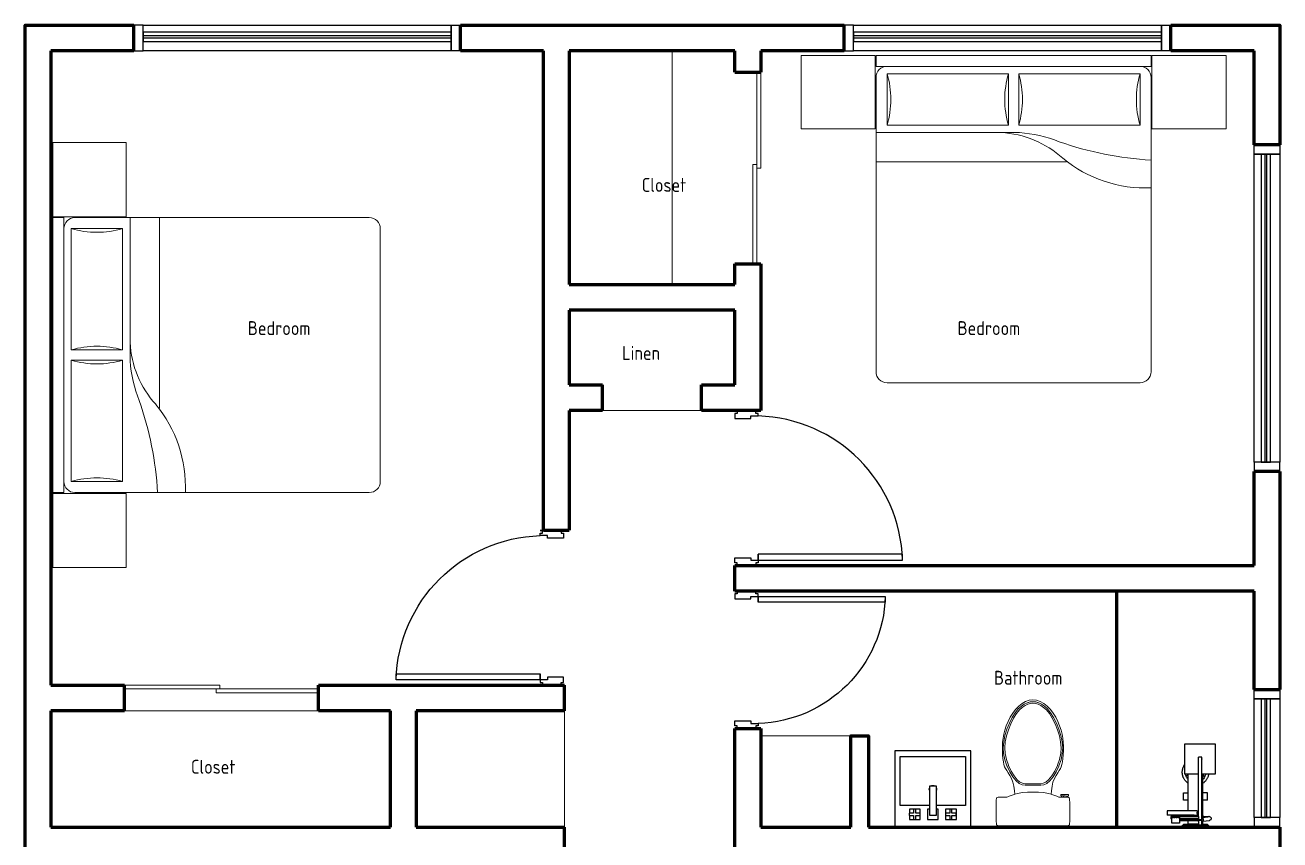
# Model space of a CAD drawing. Header units: millimetres. Extents: x 7024 to 11169, y 3041 to 12244.
# Drawn here: x 7024 to 11169, y 9552 to 12244 of the extents above; entities that cross this region are included whole.
import ezdxf

# ---------------------------------------------------------------- set-up
doc = ezdxf.new("R2010")
doc.units = ezdxf.units.MM
for name, color, linetype, lineweight in [('0inne_gulv', 252, 'Continuous', 13), ('200', 9, 'Continuous', 13), ('A-WALL', 2, 'Continuous', 35), ('inne_gulv', 252, 'Continuous', 15)]:
    doc.layers.add(name, color=color, linetype=linetype, lineweight=lineweight)
doc.layers.add('Edges', color=254, linetype='Continuous')
doc.layers.add('PDF_Text', color=7, linetype='Continuous')
doc.styles.add('PDF Arial Italic', font='ariali.ttf')

# ---------------------------------------------------------------- blocks, each defined once
blk = doc.blocks.new('*U43')
for points in [[(0, 0), (50, 0), (50, 137.4), (0, 137.4), (0, 0)], [(1741.9, 0), (1691.9, 0), (1691.9, 137.4), (1741.9, 137.4), (1741.9, 0)]]:
    blk.add_lwpolyline(points)
for points in [[(50, 137.4), (1691.9, 137.4), (1691.9, 0), (50, 0)], [(50, 100), (50, 50), (1691.9, 50), (1691.9, 100)], [(50, 80), (50, 70), (1691.9, 70), (1691.9, 80)]]:
    blk.add_lwpolyline(points, close=True)
blk = doc.blocks.new('*U41')
for points in [[(0, 0), (50, 0), (50, 137.4), (0, 137.4), (0, 0)], [(1741.9, 0), (1691.9, 0), (1691.9, 137.4), (1741.9, 137.4), (1741.9, 0)]]:
    blk.add_lwpolyline(points)
for points in [[(50, 137.4), (1691.9, 137.4), (1691.9, 0), (50, 0)], [(50, 100), (50, 50), (1691.9, 50), (1691.9, 100)], [(50, 80), (50, 70), (1691.9, 70), (1691.9, 80)]]:
    blk.add_lwpolyline(points, close=True)
blk = doc.blocks.new('*U42')
blk.add_lwpolyline([(33.6, 1124.4, -0.396717), (966.4, 192)], format="xyb")
for points in [[(72, 192), (33.6, 192), (33.6, 1124.4), (72, 1124.4)], [(33.6, 192), (16.8, 192), (16.8, 192), (16.8, 192), (16.8, 192), (16.8, 177), (0, 177), (0, 190.9), (0, 40.9), (0, 55.9), (16.8, 55.9), (16.8, 40.9), (33.6, 40.9), (33.6, 40.9), (50, 40.9), (50, 144), (33.6, 144)], [(1000, 177), (1000, 192), (1000, 192), (1000, 40.9), (1000, 55.9), (983.2, 55.9), (983.2, 40.9), (966.4, 40.9), (966.4, 40.9), (950, 40.9), (950, 144), (966.4, 144), (966.4, 192), (983.2, 192), (983.2, 177)]]:
    blk.add_lwpolyline(points, close=True)
blk.add_lwpolyline([(33.6, 192), (72, 192)])
blk = doc.blocks.new('*U39')
blk.add_lwpolyline([(33.6, 1013.3, -0.396717), (855.3, 192)], format="xyb")
for points in [[(72, 192), (33.6, 192), (33.6, 1013.3), (72, 1013.3)], [(33.6, 192), (16.8, 192), (16.8, 192), (16.8, 192), (16.8, 192), (16.8, 177), (0, 177), (0, 190.9), (0, 40.9), (0, 55.9), (16.8, 55.9), (16.8, 40.9), (33.6, 40.9), (33.6, 40.9), (50, 40.9), (50, 144), (33.6, 144)], [(888.9, 177), (888.9, 192), (888.9, 192), (888.9, 40.9), (888.9, 55.9), (872.1, 55.9), (872.1, 40.9), (855.3, 40.9), (855.3, 40.9), (838.9, 40.9), (838.9, 144), (855.3, 144), (855.3, 192), (872.1, 192), (872.1, 177)]]:
    blk.add_lwpolyline(points, close=True)
blk.add_lwpolyline([(33.6, 192), (72, 192)])
blk = doc.blocks.new('square wash basin PL')
at = {"layer": 'Edges'}
for p, q in [((63.33, 41.03), (46.79, 41.03)), ((46.79, 41.03), (46.79, 24.47)), ((63.33, 24.47), (63.33, 41.03)), ((52.3, 39.4), (49.94, 39.4)), ((49.94, 39.4), (49.94, 37.15)), ((50.91, 38.49), (49.97, 38.49)), ((49.97, 38.49), (49.97, 38.01)), ((51.41, 39.38), (50.91, 39.38)), ((50.91, 39.38), (50.91, 38.49)), ((51.41, 38.49), (51.41, 39.38)), ((52.3, 38.49), (51.41, 38.49)), ((52.3, 38.49), (52.3, 39.4)), ((52.34, 38.49), (52.3, 38.49)), ((52.34, 38.01), (52.34, 38.49)), ((53.88, 39.38), (53.88, 37.13)), ((56.24, 39.38), (53.88, 39.38)), ((54.37, 38.54), (55.75, 38.54)), ((54.37, 37.13), (54.37, 38.54)), ((55.75, 38.54), (55.75, 37.13)), ((56.24, 37.13), (56.24, 39.38)), ((60.18, 39.4), (57.81, 39.4)), ((57.81, 39.4), (57.81, 37.15)), ((58.78, 38.49), (57.85, 38.49)), ((57.85, 38.49), (57.85, 38.01)), ((59.28, 39.38), (58.78, 39.38)), ((58.78, 39.38), (58.78, 38.49)), ((59.28, 38.49), (59.28, 39.38)), ((60.18, 38.49), (59.28, 38.49)), ((60.18, 38.49), (60.18, 39.4)), ((60.21, 38.49), (60.18, 38.49)), ((60.21, 38.01), (60.21, 38.49)), ((47.97, 25.68), (47.97, 36.31)), ((47.97, 36.31), (54.37, 36.31)), ((49.94, 37.15), (50.91, 37.15)), ((49.97, 38.01), (50.91, 38.01)), ((50.91, 38.01), (50.91, 37.15)), ((50.91, 37.15), (50.91, 37.13)), ((50.91, 37.13), (51.41, 37.13)), ((51.41, 38.01), (52.3, 38.01)), ((51.41, 37.15), (51.41, 38.01)), ((51.41, 37.15), (52.3, 37.15)), ((51.41, 37.13), (51.41, 37.15)), ((52.3, 37.15), (52.3, 38.01)), ((52.3, 38.01), (52.34, 38.01)), ((53.88, 37.13), (54.37, 37.13)), ((54.37, 36.31), (54.37, 37.13)), ((54.37, 33.14), (54.37, 36.31)), ((55.75, 37.13), (56.24, 37.13)), ((55.75, 37.13), (55.75, 36.31)), ((55.75, 36.31), (62.15, 36.31)), ((55.75, 36.31), (55.75, 33.14)), ((57.81, 37.15), (58.78, 37.15)), ((57.85, 38.01), (58.78, 38.01)), ((58.78, 38.01), (58.78, 37.15)), ((58.78, 37.15), (58.78, 37.13)), ((58.78, 37.13), (59.28, 37.13)), ((59.28, 38.01), (60.18, 38.01)), ((59.28, 37.15), (59.28, 38.01)), ((59.28, 37.15), (60.18, 37.15)), ((59.28, 37.13), (59.28, 37.15)), ((60.18, 37.15), (60.18, 38.01)), ((60.18, 38.01), (60.21, 38.01)), ((62.15, 36.31), (62.15, 25.68)), ((54.27, 32.76), (54.3, 32.97)), ((54.3, 32.97), (54.37, 33.14)), ((54.37, 32.39), (54.37, 33.14)), ((55.75, 33.14), (55.82, 32.97)), ((55.75, 33.14), (55.75, 32.39)), ((55.82, 32.97), (55.85, 32.76)), ((54.3, 32.56), (54.27, 32.76)), ((54.37, 32.39), (54.3, 32.56)), ((54.37, 32.07), (54.37, 32.39)), ((54.7, 32.07), (54.37, 32.07)), ((54.85, 32), (54.7, 32.07)), ((55.42, 32.07), (54.7, 32.07)), ((55.06, 31.98), (54.85, 32)), ((55.26, 32), (55.06, 31.98)), ((55.42, 32.07), (55.26, 32)), ((55.75, 32.07), (55.42, 32.07)), ((55.82, 32.56), (55.75, 32.39)), ((55.75, 32.39), (55.75, 32.07)), ((55.85, 32.76), (55.82, 32.56)), ((62.15, 25.68), (47.97, 25.68)), ((46.79, 24.47), (63.33, 24.47))]:
    blk.add_line(p, q, dxfattribs=at)
blk = doc.blocks.new('elongated toilet pl')
at = {"layer": '200'}
for p, q in [((19.64, 19.91), (19.62, 18.23)), ((19.64, 19.92), (19.71, 20.77)), ((19.64, 19.92), (19.64, 19.91)), ((19.71, 20.77), (19.88, 21.08)), ((20.19, 21.09), (19.88, 21.08)), ((20.69, 21.11), (20.19, 21.09)), ((21.33, 21.11), (20.69, 21.11)), ((22.09, 21.11), (21.33, 21.11)), ((23.78, 21.12), (22.09, 21.11)), ((24.61, 21.12), (23.78, 21.12)), ((24.61, 21.12), (25.36, 21.11)), ((25.36, 21.11), (25.94, 21.1)), ((26.31, 21.08), (25.94, 21.1)), ((26.5, 21.02), (26.31, 21.08)), ((26.58, 20.89), (26.5, 21.02)), ((26.61, 20.64), (26.58, 20.89)), ((26.62, 20.25), (26.61, 20.64)), ((26.62, 19.79), (26.62, 20.25)), ((26.62, 19.79), (26.63, 18.93)), ((26.63, 18.68), (26.63, 18.93)), ((26.66, 18.49), (26.63, 18.68)), ((26.72, 18.28), (26.66, 18.49)), ((33.14, 18.56), (32.59, 18.19)), ((33.62, 18.84), (33.14, 18.56)), ((33.62, 18.84), (34.09, 19.06)), ((34.62, 19.22), (34.09, 19.06)), ((35.26, 19.35), (34.62, 19.22)), ((36.08, 19.47), (35.26, 19.35)), ((36.08, 19.47), (37.02, 19.56)), ((38.03, 19.61), (37.02, 19.56)), ((37.31, 18.94), (37.31, 18.94)), ((39.07, 19.61), (38.03, 19.61)), ((39.07, 19.61), (40.07, 19.56)), ((40.07, 19.56), (41.05, 19.45)), ((42.04, 19.26), (41.05, 19.45)), ((43.05, 19), (42.04, 19.26)), ((44.09, 18.65), (43.05, 19)), ((44.09, 18.65), (45.15, 18.22)), ((19.6, 12.12), (19.61, 15.45)), ((19.62, 18.23), (19.61, 15.45)), ((26.85, 17.96), (26.72, 18.28)), ((27.05, 17.45), (26.85, 17.96)), ((27.29, 16.74), (27.05, 17.45)), ((27.34, 16.56), (27.29, 16.74)), ((27.34, 16.56), (28.19, 16.63)), ((27.53, 15.85), (27.34, 16.56)), ((27.73, 14.77), (27.53, 15.85)), ((28.19, 16.63), (28.2, 16.63)), ((29.32, 16.78), (28.2, 16.63)), ((29.32, 16.78), (30.34, 17.03)), ((30.34, 17.03), (31.21, 17.37)), ((30.37, 15.38), (30.38, 15.38)), ((31.21, 17.37), (31.96, 17.78)), ((31.21, 17.37), (31.21, 17.37)), ((32.59, 18.19), (31.96, 17.78)), ((46.19, 17.7), (45.15, 18.22)), ((47.18, 17.09), (46.19, 17.7)), ((48.1, 16.39), (47.18, 17.09)), ((48.1, 16.39), (48.91, 15.62)), ((49.58, 14.79), (48.91, 15.62)), ((27.85, 13.49), (27.73, 14.77)), ((27.89, 12.12), (27.85, 13.49)), ((50.08, 13.92), (49.58, 14.79)), ((50.38, 13.03), (50.08, 13.92)), ((50.38, 13.03), (50.48, 12.12)), ((19.6, 12.12), (19.61, 8.79)), ((27.53, 8.39), (27.73, 9.48)), ((27.73, 9.48), (27.85, 10.75)), ((27.85, 10.75), (27.89, 12.12)), ((49.58, 9.45), (48.91, 8.62)), ((49.58, 9.45), (50.08, 10.32)), ((50.08, 10.32), (50.38, 11.22)), ((50.38, 11.22), (50.48, 12.12)), ((19.61, 8.79), (19.62, 6.01)), ((26.72, 5.96), (26.85, 6.28)), ((26.85, 6.28), (27.05, 6.8)), ((27.05, 6.8), (27.29, 7.5)), ((27.29, 7.5), (27.34, 7.69)), ((27.34, 7.69), (27.53, 8.39)), ((28.19, 7.62), (27.34, 7.69)), ((27.34, 7.69), (28.19, 7.62)), ((28.2, 7.62), (28.19, 7.62)), ((28.19, 7.62), (28.2, 7.62)), ((29.32, 7.46), (28.2, 7.62)), ((29.32, 7.46), (30.34, 7.22)), ((30.34, 7.22), (31.21, 6.87)), ((31.21, 6.87), (31.96, 6.47)), ((32.59, 6.06), (31.96, 6.47)), ((45.15, 6.03), (46.19, 6.55)), ((47.18, 7.15), (46.19, 6.55)), ((47.18, 7.15), (48.1, 7.85)), ((48.1, 7.85), (48.91, 8.62)), ((19.62, 6.01), (19.64, 4.33)), ((19.64, 4.32), (19.64, 4.33)), ((19.71, 3.46), (19.64, 4.32)), ((19.88, 3.16), (19.71, 3.46)), ((20.19, 3.14), (19.88, 3.16)), ((20.69, 3.13), (20.19, 3.14)), ((21.33, 3.13), (20.69, 3.13)), ((22.09, 3.12), (21.33, 3.13)), ((23.78, 3.12), (22.09, 3.12)), ((24.61, 3.13), (23.78, 3.12)), ((25.36, 3.13), (24.61, 3.13)), ((25.94, 3.14), (25.36, 3.13)), ((26.31, 3.16), (25.94, 3.14)), ((26.5, 3.22), (26.31, 3.16)), ((26.5, 3.22), (26.58, 3.36)), ((26.58, 3.36), (26.61, 3.61)), ((26.61, 3.61), (26.62, 4)), ((26.63, 5.25), (26.62, 4.53)), ((26.62, 4.53), (26.83, 4.62)), ((26.62, 4.46), (26.62, 4.53)), ((26.62, 4), (26.62, 4.46)), ((26.63, 5.56), (26.66, 5.75)), ((26.63, 5.31), (26.63, 5.56)), ((26.63, 5.25), (26.63, 5.31)), ((26.63, 5.25), (26.83, 5.17)), ((26.66, 5.75), (26.72, 5.96)), ((26.93, 5.12), (26.83, 5.17)), ((26.93, 4.66), (26.83, 4.62)), ((26.88, 3.76), (26.89, 3.91)), ((26.88, 3.63), (26.88, 3.76)), ((26.88, 3.63), (26.88, 3.54)), ((26.9, 3.47), (26.88, 3.54)), ((26.89, 3.91), (26.92, 4.23)), ((26.94, 3.42), (26.9, 3.47)), ((26.92, 4.67), (26.92, 4.67)), ((26.92, 4.23), (26.94, 4.38)), ((26.93, 5.12), (26.94, 5.16)), ((26.93, 5.12), (26.93, 5.11)), ((26.93, 5.12), (26.93, 5.12)), ((26.93, 5.12), (26.93, 5.12)), ((26.93, 5.11), (26.94, 5.1)), ((26.94, 4.68), (26.93, 4.67)), ((26.93, 4.67), (26.93, 4.67)), ((26.93, 4.67), (26.93, 4.67)), ((26.93, 4.67), (26.93, 4.67)), ((26.93, 4.67), (26.93, 4.66)), ((26.93, 4.65), (26.93, 4.66)), ((26.93, 4.65), (26.93, 4.64)), ((26.93, 4.64), (26.93, 4.63)), ((26.93, 4.64), (26.93, 4.64)), ((26.93, 4.64), (26.93, 4.64)), ((26.93, 4.63), (26.94, 4.58)), ((26.94, 5.16), (26.96, 5.2)), ((26.94, 5.1), (26.94, 5.09)), ((26.94, 5.09), (26.94, 5.08)), ((26.94, 5.08), (26.94, 5.06)), ((26.94, 5.06), (26.94, 5.03)), ((26.94, 5.03), (26.94, 5.01)), ((26.94, 5.01), (26.94, 4.98)), ((26.94, 4.98), (26.95, 4.95)), ((26.95, 4.83), (26.94, 4.81)), ((26.94, 4.81), (26.94, 4.78)), ((26.94, 4.78), (26.94, 4.75)), ((26.94, 4.75), (26.94, 4.73)), ((26.94, 4.73), (26.94, 4.71)), ((26.94, 4.71), (26.94, 4.7)), ((26.94, 4.7), (26.94, 4.68)), ((26.94, 4.49), (26.94, 4.58)), ((26.94, 4.38), (26.94, 4.49)), ((27, 3.39), (26.94, 3.42)), ((26.95, 4.95), (26.95, 4.92)), ((26.95, 4.92), (26.95, 4.89)), ((26.95, 4.89), (26.95, 4.86)), ((26.95, 4.86), (26.95, 4.83)), ((26.99, 5.23), (26.96, 5.2)), ((27.02, 5.26), (26.99, 5.23)), ((26.99, 5.23), (26.99, 5.23)), ((27, 3.39), (27.07, 3.38)), ((27.07, 5.28), (27.02, 5.26)), ((27.12, 5.28), (27.07, 5.28)), ((27.07, 3.38), (27.07, 3.38)), ((27.14, 3.39), (27.08, 3.38)), ((27.17, 5.28), (27.12, 5.28)), ((27.14, 3.39), (27.2, 3.42)), ((27.22, 5.26), (27.17, 5.28)), ((27.2, 3.42), (27.24, 3.47)), ((27.25, 5.23), (27.22, 5.26)), ((27.24, 3.47), (27.26, 3.54)), ((27.25, 5.23), (27.28, 5.2)), ((27.25, 5.23), (27.25, 5.23)), ((27.27, 3.63), (27.26, 3.54)), ((27.27, 3.63), (27.28, 3.76)), ((27.28, 5.19), (27.28, 5.2)), ((27.28, 5.19), (27.29, 5.18)), ((27.28, 3.91), (27.29, 4.23)), ((27.28, 3.91), (27.28, 3.91)), ((27.28, 3.76), (27.28, 3.91)), ((27.29, 5.18), (27.29, 5.16)), ((27.29, 5.16), (27.3, 5.16)), ((27.29, 4.38), (27.3, 4.49)), ((27.29, 4.23), (27.29, 4.38)), ((27.3, 5.16), (27.31, 5.12)), ((27.31, 4.64), (27.3, 4.57)), ((27.3, 4.49), (27.3, 4.57)), ((27.31, 5.11), (27.31, 5.12)), ((27.31, 5.09), (27.31, 5.11)), ((27.31, 5.09), (27.31, 5.07)), ((27.31, 5.07), (27.31, 5.05)), ((27.32, 5.04), (27.31, 5.05)), ((27.31, 4.64), (27.32, 4.69)), ((27.32, 5.01), (27.32, 5.04)), ((27.32, 5.01), (27.32, 5.01)), ((27.32, 4.99), (27.32, 5.01)), ((27.32, 4.97), (27.32, 4.99)), ((27.32, 4.99), (27.32, 4.99)), ((27.32, 4.96), (27.32, 4.97)), ((27.32, 4.95), (27.32, 4.96)), ((27.32, 4.95), (27.32, 4.94)), ((27.32, 4.94), (27.32, 4.94)), ((27.32, 4.94), (27.32, 4.94)), ((27.32, 4.94), (27.32, 4.92)), ((27.32, 4.89), (27.32, 4.92)), ((27.32, 4.87), (27.32, 4.89)), ((27.32, 4.85), (27.32, 4.87)), ((27.32, 4.85), (27.32, 4.83)), ((27.32, 4.83), (27.32, 4.82)), ((27.32, 4.82), (27.32, 4.82)), ((27.32, 4.78), (27.32, 4.82)), ((27.32, 4.78), (27.32, 4.74)), ((27.32, 4.69), (27.32, 4.74)), ((33.14, 5.69), (32.59, 6.06)), ((33.62, 5.4), (33.14, 5.69)), ((33.62, 5.4), (34.09, 5.19)), ((34.62, 5.03), (34.09, 5.19)), ((35.26, 4.9), (34.62, 5.03)), ((36.08, 4.78), (35.26, 4.9)), ((36.08, 4.78), (37.02, 4.69)), ((38.03, 4.64), (37.02, 4.69)), ((39.07, 4.63), (38.03, 4.64)), ((39.07, 4.63), (40.07, 4.69)), ((40.07, 4.69), (41.05, 4.8)), ((42.04, 4.99), (41.05, 4.8)), ((43.05, 5.25), (42.04, 4.99)), ((44.09, 5.6), (43.05, 5.25)), ((45.15, 6.03), (44.09, 5.6))]:
    blk.add_line(p, q, dxfattribs=at)
for points in [[(37.29, 19.32), (35.78, 19.01), (34.3, 18.49), (34.25, 18.46), (32.85, 17.8), (31.61, 17.04), (30.59, 16.24), (30.08, 15.62), (29.98, 15.49), (29.66, 14.76), (29.55, 14.05), (29.55, 10.2), (29.66, 9.49), (29.98, 8.76), (30.59, 8.01), (31.61, 7.21), (32.85, 6.45), (34.25, 5.79), (34.32, 5.76)], [(37.31, 18.94), (35.88, 18.64), (34.44, 18.13), (34.41, 18.12), (33.03, 17.46), (31.83, 16.73), (30.86, 15.96), (30.38, 15.38), (30.3, 15.29), (30.02, 14.65), (29.93, 14.02), (29.93, 10.22), (30.02, 9.6), (30.3, 8.96), (30.86, 8.29), (31.82, 7.52), (33.03, 6.79), (34.41, 6.13), (34.44, 6.12)], [(37.29, 19.32), (38.74, 19.4), (40.22, 19.29), (41.73, 18.98), (43.26, 18.5), (44.75, 17.89), (46.13, 17.19), (47.31, 16.45), (48.23, 15.71), (48.92, 14.97), (49.42, 14.24), (49.74, 13.53), (49.94, 12.82), (50, 12.12), (49.94, 11.42), (49.75, 10.75)], [(37.31, 18.94), (38.73, 19.02), (40.17, 18.91), (41.63, 18.62), (43.13, 18.14), (44.59, 17.54), (45.94, 16.86), (47.09, 16.14), (47.98, 15.43), (48.63, 14.73), (49.08, 14.06), (49.38, 13.4), (49.56, 12.76), (49.62, 12.12), (49.56, 11.49), (49.38, 10.85)], [(34.32, 5.76), (35.78, 5.24), (37.38, 4.93), (38.74, 4.84), (40.22, 4.96), (41.73, 5.26), (43.26, 5.75), (44.75, 6.36), (46.13, 7.06), (47.31, 7.8), (48.23, 8.54), (48.92, 9.28), (49.42, 10.01), (49.74, 10.72), (49.94, 11.42), (50, 12.12), (49.94, 12.82), (49.75, 13.5)], [(34.44, 6.12), (35.88, 5.61), (37.42, 5.3), (38.73, 5.22), (40.17, 5.34), (41.63, 5.63), (43.13, 6.11), (44.59, 6.71), (45.94, 7.39), (47.09, 8.11), (47.98, 8.82), (48.63, 9.51), (49.08, 10.19), (49.38, 10.85), (49.56, 11.49), (49.62, 12.12), (49.56, 12.75), (49.38, 13.39)]]:
    blk.add_lwpolyline(points, dxfattribs=at)
blk = doc.blocks.new('*U40')
for points in [[(0, 0), (50, 0), (50, 137.4), (0, 137.4), (0, 0)], [(732.8, 0), (682.8, 0), (682.8, 137.4), (732.8, 137.4), (732.8, 0)]]:
    blk.add_lwpolyline(points)
for points in [[(50, 137.4), (682.8, 137.4), (682.8, 0), (50, 0)], [(50, 100), (50, 50), (682.8, 50), (682.8, 100)], [(50, 80), (50, 70), (682.8, 70), (682.8, 80)]]:
    blk.add_lwpolyline(points, close=True)
blk = doc.blocks.new('shower oalsdja')
at = {"layer": 'Edges'}
for p, q in [((5341.8, 6202.9), (5342.2, 6204.5)), ((5341.8, 6201.2), (5341.8, 6202.9)), ((5342.2, 6199.6), (5341.8, 6201.2)), ((5342.2, 6204.5), (5343.1, 6205.9)), ((5343, 6198.2), (5342.2, 6199.6)), ((5344.2, 6197), (5343, 6198.2)), ((5343.1, 6205.9), (5344.2, 6207.1)), ((5344.2, 6207.1), (5345.7, 6207.9)), ((5345.6, 6196.2), (5344.2, 6197)), ((5347.2, 6195.7), (5345.6, 6196.2)), ((5345.7, 6207.9), (5347.3, 6208.3)), ((5348.2, 6195.7), (5347.2, 6195.7)), ((5347.4, 6208.3), (5347.3, 6208.3)), ((5347.4, 6208.3), (5347.5, 6208.4)), ((5369.2, 6210.5), (5347.5, 6208.4)), ((5348.9, 6195.7), (5348.2, 6195.7)), ((5348.9, 6195.7), (5349.2, 6195.8)), ((5349.1, 6195.7), (5348.9, 6195.7)), ((5348.9, 6195.7), (5348.9, 6195.7)), ((5349.5, 6195.7), (5349.1, 6195.7)), ((5349.2, 6230.6), (5349.2, 6225.6)), ((5349.2, 6230.6), (5362.4, 6230.6)), ((5349.2, 6225.6), (5354.2, 6225.6)), ((5352.9, 6196.1), (5349.2, 6195.8)), ((5349.8, 6195.7), (5349.5, 6195.7)), ((5351, 6195.7), (5349.8, 6195.7)), ((5351.2, 6195.7), (5351, 6195.7)), ((5352.6, 6195.7), (5351.2, 6195.7)), ((5353.3, 6195.7), (5352.6, 6195.7)), ((5352.9, 6196.1), (5353.4, 6196.2)), ((5354.6, 6195.7), (5353.3, 6195.7)), ((5362, 6197), (5353.4, 6196.2)), ((5354, 6196.2), (5353.4, 6196.2)), ((5355.9, 6196.2), (5354, 6196.2)), ((5354.2, 6225.6), (5354.2, 6220.6)), ((5354.2, 6225.6), (5365.2, 6225.6)), ((5369.2, 6220.6), (5354.2, 6220.6)), ((5355.8, 6195.7), (5354.6, 6195.7)), ((5357, 6195.7), (5355.8, 6195.7)), ((5355.9, 6196.2), (5369.2, 6196.2)), ((5358.7, 6195.7), (5357, 6195.7)), ((5359.7, 6195.7), (5358.7, 6195.7)), ((5361.9, 6195.7), (5359.7, 6195.7)), ((5362.7, 6195.7), (5361.9, 6195.7)), ((5372.3, 6198), (5362, 6197)), ((5364.2, 6197), (5362, 6197)), ((5365.2, 6230.6), (5362.4, 6230.6)), ((5365.3, 6195.7), (5362.7, 6195.7)), ((5367.1, 6197), (5364.2, 6197)), ((5365.7, 6230.6), (5365.2, 6230.6)), ((5365.2, 6225.6), (5365.2, 6230.6)), ((5365.2, 6224.3), (5365.2, 6225.6)), ((5373, 6224.3), (5365.2, 6224.3)), ((5365.9, 6195.7), (5365.3, 6195.7)), ((5365.9, 6230.6), (5365.7, 6230.6)), ((5367, 6230.6), (5365.9, 6230.6)), ((5365.9, 6195.7), (5369.2, 6195.7)), ((5369, 6230.6), (5367, 6230.6)), ((5373, 6197), (5367.1, 6197)), ((5368.6, 6205.5), (5368.8, 6207.1)), ((5368.8, 6203.8), (5368.6, 6205.5)), ((5368.8, 6207.1), (5368.9, 6208)), ((5368.9, 6203), (5368.8, 6203.8)), ((5368.9, 6208), (5369.1, 6208.4)), ((5368.9, 6202.9), (5368.9, 6203)), ((5369, 6202.9), (5368.9, 6202.9)), ((5369.3, 6230.6), (5369, 6230.6)), ((5369, 6202.6), (5369, 6202.9)), ((5369.2, 6202.2), (5369, 6202.6)), ((5369.1, 6208.4), (5369.2, 6208.7)), ((5369.2, 6220.6), (5369.2, 6210.5)), ((5369.2, 6220.6), (5373, 6220.6)), ((5370.1, 6210.6), (5369.2, 6210.5)), ((5369.2, 6208.7), (5369.5, 6209.5)), ((5369.6, 6201.2), (5369.2, 6202.2)), ((5369.2, 6196.2), (5369.2, 6195.7)), ((5373, 6196.2), (5369.2, 6196.2)), ((5369.2, 6195.7), (5369.2, 6190.6)), ((5369.3, 6195.7), (5369.2, 6195.7)), ((5370.9, 6230.6), (5369.3, 6230.6)), ((5372.7, 6195.7), (5369.3, 6195.7)), ((5369.5, 6209.5), (5369.6, 6209.8)), ((5369.6, 6209.8), (5369.8, 6210.2)), ((5369.6, 6201.2), (5369.6, 6201.2)), ((5369.7, 6201.1), (5369.6, 6201.2)), ((5369.8, 6200.8), (5369.7, 6201.1)), ((5369.8, 6210.2), (5369.9, 6210.4)), ((5369.8, 6200.7), (5369.8, 6200.8)), ((5370.5, 6199.8), (5369.8, 6200.7)), ((5369.9, 6210.4), (5370.1, 6210.6)), ((5370.1, 6210.6), (5371.3, 6212.2)), ((5370.5, 6199.8), (5370.5, 6199.9)), ((5370.7, 6199.6), (5370.5, 6199.9)), ((5370.7, 6199.6), (5370.6, 6199.6)), ((5370.7, 6199.6), (5370.7, 6199.6)), ((5371.3, 6198.8), (5370.7, 6199.6)), ((5370.7, 6199.6), (5370.7, 6199.6)), ((5371.6, 6230.6), (5370.9, 6230.6)), ((5371.3, 6212.2), (5373, 6213.5)), ((5371.4, 6198.7), (5371.3, 6198.8)), ((5372, 6198.3), (5371.4, 6198.7)), ((5371.7, 6230.6), (5371.6, 6230.6)), ((5371.7, 6230.6), (5374.2, 6230.6)), ((5372.1, 6198.2), (5372, 6198.3)), ((5372.1, 6198.2), (5372.3, 6198)), ((5372.2, 6201.9), (5372.4, 6203.6)), ((5372.5, 6200.2), (5372.2, 6201.9)), ((5373, 6197.5), (5372.3, 6198)), ((5372.4, 6203.6), (5373, 6205.2)), ((5373, 6198.9), (5372.5, 6200.2)), ((5372.9, 6195.7), (5372.7, 6195.7)), ((5373, 6195.7), (5372.9, 6195.7)), ((5373, 6224.3), (5373, 6220.6)), ((5373, 6224.3), (5382.9, 6224.3)), ((5373, 6220.6), (5373, 6213.5)), ((5373, 6213.5), (5373, 6205.2)), ((5373, 6205.2), (5374.1, 6206.6)), ((5384.5, 6205.2), (5373, 6205.2)), ((5373, 6205.2), (5373, 6198.9)), ((5373, 6198.9), (5373, 6197.5)), ((5373, 6197.5), (5373, 6197)), ((5373, 6197), (5373, 6196.2)), ((5373, 6196.2), (5373, 6195.7)), ((5373, 6195.7), (5373, 6190.6)), ((5374.1, 6206.6), (5375.4, 6207.7)), ((5374.7, 6230.6), (5374.2, 6230.6)), ((5374.8, 6230.6), (5374.7, 6230.6)), ((5377.9, 6230.6), (5374.8, 6230.6)), ((5375.4, 6207.7), (5377, 6208.4)), ((5377, 6208.4), (5378.7, 6208.6)), ((5378.5, 6230.6), (5377.9, 6230.6)), ((5379.9, 6230.6), (5378.5, 6230.6)), ((5378.7, 6208.6), (5380.4, 6208.4)), ((5381.2, 6230.6), (5379.9, 6230.6)), ((5380.4, 6208.4), (5382, 6207.8)), ((5381.2, 6230.6), (5381.6, 6230.6)), ((5381.6, 6230.6), (5384, 6230.6)), ((5382, 6207.8), (5382.9, 6207.1)), ((5382.9, 6220.6), (5382.8, 6213.7)), ((5382.8, 6213.7), (5384.8, 6212.2)), ((5382.8, 6213.7), (5382.9, 6207.1)), ((5382.9, 6224.3), (5382.9, 6220.6)), ((5390.6, 6224.3), (5382.9, 6224.3)), ((5382.9, 6220.6), (5419.2, 6220.6)), ((5382.9, 6207.1), (5383.4, 6206.8)), ((5383.4, 6206.8), (5384.4, 6205.4)), ((5384.3, 6230.6), (5384, 6230.6)), ((5390.2, 6230.6), (5384.3, 6230.6)), ((5384.4, 6205.4), (5384.5, 6205.2)), ((5384.6, 6205.2), (5384.5, 6205.2)), ((5384.6, 6205.2), (5384.6, 6205.1)), ((5384.6, 6205.1), (5385.1, 6203.9)), ((5384.6, 6205.1), (5384.6, 6202.9)), ((5384.6, 6195.8), (5384.6, 6202.9)), ((5384.6, 6202.9), (5385.3, 6202.9)), ((5384.6, 6195.8), (5418.6, 6195.8)), ((5384.6, 6195.8), (5384.6, 6195.7)), ((5418.6, 6195.7), (5384.6, 6195.7)), ((5384.6, 6195.7), (5384.6, 6190.6)), ((5384.8, 6212.2), (5386.3, 6210.2)), ((5385.1, 6203.9), (5385.3, 6202.9)), ((5385.3, 6202.9), (5387.2, 6202.9)), ((5386.3, 6210.2), (5387.1, 6208.3)), ((5418.6, 6208.3), (5387.1, 6208.3)), ((5387.1, 6208.3), (5387.3, 6208)), ((5387.3, 6203), (5387.2, 6202.9)), ((5387.2, 6202.9), (5417.3, 6202.9)), ((5387.3, 6208), (5387.3, 6207.9)), ((5418.2, 6207.9), (5387.3, 6207.9)), ((5387.3, 6207.9), (5387.4, 6207.1)), ((5387.5, 6204.5), (5387.3, 6203)), ((5387.4, 6207.1), (5417.9, 6207.1)), ((5387.4, 6207.1), (5387.6, 6205.9)), ((5387.6, 6205.5), (5387.5, 6204.5)), ((5417.4, 6204.5), (5387.5, 6204.5)), ((5417.6, 6205.9), (5387.6, 6205.9)), ((5387.6, 6205.9), (5387.6, 6205.5)), ((5390.3, 6230.6), (5390.2, 6230.6)), ((5390.5, 6230.6), (5390.3, 6230.6)), ((5390.6, 6230.6), (5390.5, 6230.6)), ((5390.6, 6225.6), (5390.6, 6230.6)), ((5394.2, 6230.6), (5390.6, 6230.6)), ((5390.6, 6224.3), (5390.6, 6225.6)), ((5390.6, 6225.6), (5434.2, 6225.6)), ((5439.2, 6230.6), (5394.2, 6230.6)), ((5417.4, 6204.5), (5417.3, 6202.9)), ((5417.3, 6202.9), (5448.2, 6202.9)), ((5417.6, 6205.9), (5417.4, 6204.5)), ((5417.4, 6204.5), (5448.2, 6204.5)), ((5417.9, 6207.1), (5417.6, 6205.9)), ((5417.6, 6205.9), (5448.2, 6205.9)), ((5418.2, 6207.9), (5417.9, 6207.1)), ((5417.9, 6207.1), (5448.2, 6207.1)), ((5418.6, 6208.3), (5418.2, 6207.9)), ((5419.2, 6207.9), (5418.2, 6207.9)), ((5419, 6208.3), (5418.6, 6208.3)), ((5418.6, 6195.8), (5418.6, 6195.7)), ((5418.6, 6195.8), (5419.1, 6195.8)), ((5418.6, 6195.7), (5419, 6195.7)), ((5419.2, 6208.1), (5419, 6208.3)), ((5419.2, 6208.3), (5419, 6208.3)), ((5419, 6195.7), (5419.1, 6195.8)), ((5419.2, 6195.7), (5419, 6195.7)), ((5419.1, 6195.8), (5419.2, 6195.8)), ((5419.2, 6220.6), (5419.2, 6208.3)), ((5434.2, 6220.6), (5419.2, 6220.6)), ((5424.3, 6208.3), (5419.2, 6208.3)), ((5419.2, 6208.3), (5419.2, 6208.1)), ((5419.4, 6207.9), (5419.2, 6208.1)), ((5419.2, 6208.1), (5419.2, 6207.9)), ((5419.4, 6207.9), (5419.2, 6207.9)), ((5419.2, 6195.8), (5419.2, 6195.7)), ((5419.2, 6195.8), (5453.2, 6195.8)), ((5419.2, 6195.7), (5419.2, 6190.6)), ((5424.4, 6195.7), (5419.2, 6195.7)), ((5423.5, 6207.9), (5419.4, 6207.9)), ((5426, 6207.9), (5423.5, 6207.9)), ((5425.2, 6208.3), (5424.3, 6208.3)), ((5425.2, 6195.7), (5424.4, 6195.7)), ((5430, 6208.3), (5425.2, 6208.3)), ((5430.1, 6195.7), (5425.2, 6195.7)), ((5429.1, 6207.9), (5426, 6207.9)), ((5431.9, 6207.9), (5429.1, 6207.9)), ((5431, 6208.3), (5430, 6208.3)), ((5431, 6195.7), (5430.1, 6195.7)), ((5435.4, 6208.3), (5431, 6208.3)), ((5435.4, 6195.7), (5431, 6195.7)), ((5434.3, 6207.9), (5431.9, 6207.9)), ((5434.2, 6225.6), (5434.2, 6220.6)), ((5439.2, 6225.6), (5434.2, 6225.6)), ((5437.5, 6207.9), (5434.3, 6207.9)), ((5436.5, 6208.3), (5435.4, 6208.3)), ((5436.5, 6195.7), (5435.4, 6195.7)), ((5440.3, 6208.3), (5436.5, 6208.3)), ((5440.3, 6195.7), (5436.5, 6195.7)), ((5439.1, 6207.9), (5437.5, 6207.9)), ((5442.6, 6207.9), (5439.1, 6207.9)), ((5439.2, 6230.6), (5439.2, 6225.6)), ((5441.5, 6208.3), (5440.3, 6208.3)), ((5441.5, 6195.7), (5440.3, 6195.7)), ((5444.7, 6208.3), (5441.5, 6208.3)), ((5444.7, 6195.7), (5441.5, 6195.7)), ((5443.4, 6207.9), (5442.6, 6207.9)), ((5448.2, 6207.9), (5443.4, 6207.9)), ((5446, 6208.3), (5444.7, 6208.3)), ((5446, 6195.7), (5444.7, 6195.7)), ((5448.2, 6208.3), (5446, 6208.3)), ((5448.6, 6195.7), (5446, 6195.7)), ((5448.2, 6204.5), (5447.5, 6204.5)), ((5448.2, 6217.3), (5473.6, 6217.3)), ((5448.2, 6208.3), (5448.2, 6217.3)), ((5448.2, 6207.9), (5448.2, 6208.3)), ((5448.2, 6207.1), (5448.2, 6207.9)), ((5448.2, 6205.9), (5448.2, 6207.1)), ((5448.2, 6204.5), (5448.2, 6205.9)), ((5448.2, 6202.9), (5448.2, 6204.5)), ((5448.2, 6204.5), (5448.2, 6204.5)), ((5448.2, 6198.6), (5448.2, 6202.9)), ((5451.9, 6198.6), (5448.2, 6198.6)), ((5450, 6195.7), (5448.6, 6195.7)), ((5452, 6195.7), (5450, 6195.7)), ((5451.9, 6198.6), (5452, 6198)), ((5453.9, 6198.6), (5451.9, 6198.6)), ((5452, 6198), (5453.2, 6195.8)), ((5453.3, 6195.7), (5452, 6195.7)), ((5453.2, 6195.8), (5453.3, 6195.7)), ((5453.9, 6198.6), (5453.9, 6195.4)), ((5453.9, 6198.6), (5456, 6198.6)), ((5457.1, 6195.4), (5453.9, 6195.4)), ((5456, 6198.6), (5457.1, 6198.6)), ((5457.1, 6198.6), (5457.1, 6197.2)), ((5460.2, 6198.6), (5457.1, 6198.6)), ((5457.1, 6197.2), (5457.1, 6195.4)), ((5457.1, 6197.2), (5457.3, 6197)), ((5457.3, 6197), (5458.6, 6196.2)), ((5458.6, 6196.2), (5460, 6195.8)), ((5460, 6195.8), (5460.2, 6195.8)), ((5460.2, 6198.6), (5460.2, 6195.8)), ((5460.2, 6198.6), (5463.4, 6198.6)), ((5460.2, 6195.8), (5460.2, 6195.4)), ((5463.4, 6195.4), (5460.2, 6195.4)), ((5463.4, 6198.6), (5463.4, 6196.4)), ((5465.8, 6198.6), (5463.4, 6198.6)), ((5463.4, 6196.4), (5464.3, 6196.8)), ((5463.4, 6196.4), (5463.4, 6195.4)), ((5464.3, 6196.8), (5465.4, 6197.9)), ((5465.4, 6197.9), (5465.8, 6198.6)), ((5466.6, 6198.6), (5465.8, 6198.6)), ((5466.6, 6198.6), (5466.6, 6195.4)), ((5466.6, 6198.6), (5469.8, 6198.6)), ((5468.2, 6195.4), (5466.6, 6195.4)), ((5469.8, 6195.4), (5468.2, 6195.4)), ((5469.8, 6198.6), (5469.8, 6198.2)), ((5469.8, 6198.2), (5469.9, 6198.6)), ((5469.9, 6198.6), (5469.8, 6198.6)), ((5469.8, 6198.2), (5469.8, 6195.8)), ((5469.8, 6195.8), (5476.6, 6195.8)), ((5469.8, 6195.8), (5469.8, 6195.4)), ((5473.6, 6198.6), (5469.9, 6198.6)), ((5473.6, 6217.3), (5473.6, 6202.9)), ((5473.6, 6202.9), (5476.6, 6202.9)), ((5473.6, 6202.9), (5473.6, 6198.6)), ((5476.6, 6195.8), (5476.6, 6202.9)), ((5369.2, 6190.6), (5369.3, 6190.6)), ((5369.3, 6190.6), (5369.3, 6140.6)), ((5369.3, 6190.6), (5373, 6190.6)), ((5373, 6190.6), (5373, 6052.8)), ((5384.6, 6190.6), (5384.6, 6185.6)), ((5384.6, 6190.6), (5389.2, 6190.6)), ((5384.6, 6185.6), (5384.6, 6180.6)), ((5384.6, 6185.6), (5389.2, 6185.6)), ((5384.6, 6180.6), (5384.6, 6052.8)), ((5384.6, 6180.6), (5389.2, 6180.6)), ((5399.2, 6190.6), (5389.2, 6190.6)), ((5389.2, 6185.6), (5389.2, 6190.6)), ((5389.2, 6185.6), (5389.2, 6180.6)), ((5389.2, 6176.6), (5389.2, 6180.6)), ((5389.2, 6176.6), (5419.1, 6176.6)), ((5399.2, 6190.6), (5399.2, 6190.4)), ((5399.2, 6190.6), (5419.1, 6190.6)), ((5419.1, 6190.6), (5419.1, 6190.4)), ((5419.1, 6190.6), (5419.2, 6190.6)), ((5419.1, 6176.9), (5419.1, 6176.6)), ((5419.1, 6176.6), (5489.2, 6176.6)), ((5419.1, 6176.6), (5419.1, 6140.6)), ((5419.2, 6190.6), (5489.2, 6190.6)), ((5489.2, 6176.6), (5489.2, 6190.6)), ((5354.2, 6140.6), (5354.2, 6115.6)), ((5354.2, 6140.6), (5369.3, 6140.6)), ((5354.2, 6115.6), (5369.3, 6115.6)), ((5369.3, 6140.6), (5369.3, 6115.6)), ((5369.3, 6115.6), (5369.3, 6083.8)), ((5419.1, 6140.6), (5419.1, 6115.6)), ((5419.1, 6140.6), (5434.2, 6140.6)), ((5419.1, 6115.6), (5419.1, 6083.8)), ((5434.2, 6115.6), (5419.1, 6115.6)), ((5434.2, 6140.6), (5434.2, 6115.6)), ((5369.3, 6083.8), (5369.3, 6071.2)), ((5369.3, 6071.2), (5369.3, 6061.3)), ((5419.1, 6083.8), (5419.1, 6071.2)), ((5419.1, 6071.2), (5419.1, 6059.9)), ((5328, 5951.2), (5328, 6052.8)), ((5328, 6052.8), (5350, 6052.8)), ((5350, 6052.8), (5360, 6052.8)), ((5360, 6052.8), (5369.3, 6052.8)), ((5367.2, 6058.9), (5367.4, 6059.6)), ((5367.2, 6058.1), (5367.2, 6058.9)), ((5367.4, 6057.3), (5367.2, 6058.1)), ((5367.4, 6059.6), (5367.8, 6060.3)), ((5367.8, 6056.7), (5367.4, 6057.3)), ((5367.8, 6060.3), (5368.3, 6060.9)), ((5368.3, 6056.1), (5367.8, 6056.7)), ((5368.3, 6060.9), (5369, 6061.3)), ((5369, 6055.7), (5368.3, 6056.1)), ((5369, 6061.3), (5369.3, 6061.3)), ((5369.3, 6055.6), (5369, 6055.7)), ((5369.3, 6061.3), (5369.3, 6055.6)), ((5369.3, 6055.6), (5369.3, 6052.8)), ((5369.3, 6052.8), (5373, 6052.8)), ((5373, 6052.8), (5373, 6004.6)), ((5384.6, 6052.8), (5419.1, 6052.8)), ((5384.6, 6052.8), (5384.6, 6004.6)), ((5419.1, 6059.9), (5419.7, 6059.8)), ((5419.1, 6059.9), (5419.1, 6053.9)), ((5419.7, 6054), (5419.1, 6053.9)), ((5419.1, 6053.9), (5419.1, 6052.8)), ((5419.1, 6052.8), (5428.4, 6052.8)), ((5419.7, 6059.8), (5420.4, 6059.5)), ((5419.7, 6054), (5420.4, 6054.3)), ((5420.4, 6059.5), (5421.1, 6059)), ((5421.1, 6054.8), (5420.4, 6054.3)), ((5421.1, 6059), (5421.5, 6058.4)), ((5421.5, 6055.4), (5421.1, 6054.8)), ((5421.5, 6058.4), (5421.8, 6057.7)), ((5421.8, 6056.1), (5421.5, 6055.4)), ((5421.8, 6057.7), (5421.9, 6056.9)), ((5421.9, 6056.9), (5421.8, 6056.1)), ((5428.4, 6052.8), (5429.6, 6052.8)), ((5429.6, 6052.8), (5429.6, 6019.5)), ((5372.7, 6003.7), (5372.4, 6002)), ((5372.4, 6002), (5372.7, 6000.4)), ((5373, 6004.6), (5372.7, 6003.7)), ((5372.7, 6000.4), (5373, 5999.5)), ((5373, 6004.6), (5373, 5999.5)), ((5373, 5999.5), (5373, 5995.7)), ((5373, 5995.7), (5384.6, 5995.7)), ((5384.9, 6003.7), (5384.6, 6004.6)), ((5384.6, 6004.6), (5384.6, 5999.5)), ((5384.6, 5999.5), (5384.9, 6000.4)), ((5384.6, 5999.5), (5384.6, 5995.7)), ((5385.1, 6002), (5384.9, 6003.7)), ((5384.9, 6000.4), (5385.1, 6002)), ((5429.6, 6019.5), (5429.6, 5951.2)), ((5429.6, 5951.2), (5328, 5951.2))]:
    blk.add_line(p, q, dxfattribs=at)
for points in [[(5453.3, 6195.7), (5453.9, 6195.1), (5454.4, 6194.6), (5454.9, 6194.2), (5455.4, 6193.8), (5455.8, 6193.6), (5456.2, 6193.3), (5456.6, 6193.1), (5456.9, 6192.9), (5457.3, 6192.8), (5457.6, 6192.6), (5457.9, 6192.5), (5458.2, 6192.4), (5458.5, 6192.3), (5458.9, 6192.3), (5459.2, 6192.2), (5459.5, 6192.1), (5459.8, 6192.1), (5460.1, 6192.1), (5460.4, 6192), (5460.7, 6192), (5461, 6192), (5461.3, 6192), (5461.6, 6192.1), (5461.9, 6192.1), (5462.2, 6192.1), (5462.5, 6192.2), (5462.8, 6192.2), (5463.2, 6192.3), (5463.5, 6192.4), (5463.8, 6192.5), (5464.1, 6192.6), (5464.5, 6192.8), (5464.8, 6192.9), (5465.2, 6193.1), (5465.6, 6193.4), (5466.1, 6193.6), (5466.5, 6194), (5467.1, 6194.4), (5467.6, 6194.9), (5468.2, 6195.4)], [(5350, 6052.8), (5350.4, 6054.9), (5350.8, 6056.9), (5351.4, 6058.9), (5352.1, 6060.9), (5353, 6062.9), (5353.9, 6064.9), (5354.8, 6066.8), (5355.9, 6068.7), (5357, 6070.6), (5358.3, 6072.5), (5359.6, 6074.3), (5361.1, 6076.2), (5362.8, 6078), (5364.7, 6079.9), (5366.9, 6081.8), (5369.3, 6083.8)], [(5360, 6052.8), (5360.3, 6054.1), (5360.9, 6055.9), (5361.7, 6058), (5362.8, 6060.4), (5364.1, 6063), (5365.6, 6065.8), (5367.4, 6068.5), (5369.3, 6071.2)], [(5419.1, 6083.8), (5421.5, 6081.8), (5423.7, 6079.9), (5425.6, 6078.1), (5427.3, 6076.3), (5428.7, 6074.5), (5430, 6072.9), (5431.1, 6071.2), (5432.1, 6069.7), (5433, 6068.1), (5433.9, 6066.6), (5434.6, 6065.2), (5435.2, 6063.8), (5435.8, 6062.3), (5436.3, 6060.9), (5436.8, 6059.5), (5437.2, 6058.1), (5437.5, 6056.7), (5437.8, 6055.3), (5438.1, 6053.9), (5438.3, 6052.4), (5438.5, 6051), (5438.6, 6049.5), (5438.7, 6048.1), (5438.7, 6046.6), (5438.7, 6045.2), (5438.6, 6043.7), (5438.5, 6042.2), (5438.3, 6040.7), (5438, 6039.2), (5437.7, 6037.6), (5437.3, 6035.9), (5436.8, 6034.2), (5436.3, 6032.4), (5435.6, 6030.6), (5434.9, 6028.7), (5434, 6026.8), (5433.1, 6025), (5432, 6023.1), (5430.9, 6021.2), (5429.6, 6019.5)], [(5419.1, 6071.2), (5421, 6068.5), (5422.8, 6065.8), (5424.3, 6063), (5425.6, 6060.4), (5426.7, 6058), (5427.5, 6055.9), (5428.1, 6054.1), (5428.4, 6052.8)]]:
    blk.add_lwpolyline(points, dxfattribs=at)
blk = doc.blocks.new('mobbed')
at = {"layer": '0inne_gulv'}
for p, q in [((82.9374, 24.4708), (84.9374, 24.4708)), ((82.9374, 24.3906), (82.9374, 24.4708)), ((84.9374, 24.3906), (84.9374, 24.4708)), ((82.9374, 24.3906), (84.9374, 24.3906)), ((82.9374, 22.1691), (82.9374, 24.3104)), ((83.8999, 24.3371), (83.0176, 24.3371)), ((83.0176, 24.3371), (83.0176, 23.9628)), ((83.8999, 23.9628), (83.8999, 24.3371)), ((84.8572, 24.3371), (83.9748, 24.3371)), ((83.9748, 24.3371), (83.9748, 23.9628)), ((84.8572, 23.9628), (84.8572, 24.3371)), ((84.9374, 24.3104), (84.9374, 22.1691)), ((83.0176, 23.9628), (83.8999, 23.9628)), ((83.9748, 23.9628), (84.8572, 23.9628)), ((83.8946, 23.9093), (84.9374, 23.9093)), ((83.5523, 23.6954), (84.9374, 23.6954)), ((84.8572, 22.0888), (83.0176, 22.0888))]:
    blk.add_line(p, q, dxfattribs=at)
for points in [[(82.9306, 24.4708), (82.3917, 24.4708), (82.3917, 23.9366), (82.9306, 23.9366)], [(84.9442, 24.4708), (85.483, 24.4708), (85.483, 23.9366), (84.9442, 23.9366)]]:
    blk.add_lwpolyline(points, close=True, dxfattribs=at)
for centre, radius, start, end in [((83.0176, 24.3104), 0.0802, 90, 180), ((84.8572, 24.3104), 0.0802, 0, 90), ((82.3759, 24.1499), 0.6684, 343.7398, 16.2602), ((84.5416, 24.1499), 0.6684, 163.7398, 196.2602), ((83.3332, 24.1499), 0.6684, 343.7398, 16.2602), ((85.4988, 24.1499), 0.6684, 163.7398, 196.2602), ((82.7925, 26.1708), 2.4663, 273.36646, 289.2534), ((84.0687, 23.1796), 0.7308, 93.1663, 132.0658), ((83.9677, 22.9362), 0.9758, 94.2918, 111.76757), ((82.9775, 24.4507), 0.9448, 267.56726, 309.54608), ((83.0176, 22.1691), 0.0802, 180, 270), ((84.8572, 22.1691), 0.0802, 270, 0)]:
    blk.add_arc(centre, radius, start, end, dxfattribs=at)
blk = doc.blocks.new('*U38')
blk.add_lwpolyline([(33.6, 1124.4, -0.396717), (966.4, 192)], format="xyb")
for points in [[(72, 192), (33.6, 192), (33.6, 1124.4), (72, 1124.4)], [(33.6, 192), (16.8, 192), (16.8, 192), (16.8, 192), (16.8, 192), (16.8, 177), (0, 177), (0, 190.9), (0, 40.9), (0, 55.9), (16.8, 55.9), (16.8, 40.9), (33.6, 40.9), (33.6, 40.9), (50, 40.9), (50, 144), (33.6, 144)], [(1000, 177), (1000, 192), (1000, 192), (1000, 40.9), (1000, 55.9), (983.2, 55.9), (983.2, 40.9), (966.4, 40.9), (966.4, 40.9), (950, 40.9), (950, 144), (966.4, 144), (966.4, 192), (983.2, 192), (983.2, 177)]]:
    blk.add_lwpolyline(points, close=True)
blk.add_lwpolyline([(33.6, 192), (72, 192)])
blk = doc.blocks.new('*U32')
for points in [[(0, 0), (50, 0), (50, 137.4), (0, 137.4), (0, 0)], [(1741.9, 0), (1691.9, 0), (1691.9, 137.4), (1741.9, 137.4), (1741.9, 0)]]:
    blk.add_lwpolyline(points)
for points in [[(50, 137.4), (1691.9, 137.4), (1691.9, 0), (50, 0)], [(50, 100), (50, 50), (1691.9, 50), (1691.9, 100)], [(50, 80), (50, 70), (1691.9, 70), (1691.9, 80)]]:
    blk.add_lwpolyline(points, close=True)

msp = doc.modelspace()

# ---------------------------------------------------------------- linework, layer by layer
at = {"layer": '0inne_gulv'}
for p, q in [((8931.5, 10971.1), (9258.5, 10971.1)), ((7352.3, 9978.9), (7993.3, 9978.9)), ((8806, 9594.9), (8806, 9978.9)), ((9752, 9896.1), (9453.8, 9896.1))]:
    msp.add_line(p, q, dxfattribs=at)
msp.add_lwpolyline([(9161.8, 12159.1), (9161.8, 11387.1)], dxfattribs=at)
for points in [[(9453.8, 12088.6), (9441, 12088.6), (9441, 11772), (9453.8, 11772)], [(9441, 11783.5), (9428.1, 11783.5), (9428.1, 11455.2), (9441, 11455.2)], [(7352.3, 10064), (7352.3, 10051.1), (7666.6, 10051.1), (7666.6, 10064)], [(7655.1, 10051.1), (7655.1, 10038.2), (7993.3, 10038.2), (7993.3, 10051.1)]]:
    msp.add_lwpolyline(points, close=True, dxfattribs=at)
at = {"layer": 'A-WALL', "lineweight": 60}
for p, q in [((7383, 12159.1), (7383, 12244.2)), ((8462.2, 12159.1), (8462.2, 12244.2)), ((9729.2, 12159.1), (9729.2, 12244.2)), ((10808.3, 12159.1), (10808.3, 12244.2)), ((9368.7, 12088.6), (9453.8, 12088.6)), ((11168.8, 11848.7), (11083.7, 11848.7)), ((8931.5, 10971.1), (8931.5, 11056.2)), ((9258.5, 10971.1), (9258.5, 11056.2)), ((11168.8, 10769.6), (11083.7, 10769.6)), ((8736.2, 10575.6), (8821.3, 10575.6)), ((7352.3, 9978.9), (7352.3, 10064)), ((7993.3, 9978.9), (7993.3, 10064)), ((8806, 9978.9), (8806, 10064)), ((9368.7, 9919.9), (9453.8, 9919.9)), ((8806, 9509.8), (8806, 9594.9))]:
    msp.add_line(p, q, dxfattribs=at)
for points in [[(7023.9, 12159.1), (7023.9, 12244.2), (7383, 12244.2)], [(7023.9, 9133.9), (7023.9, 12244.2)], [(8462.2, 12244.2), (9729.2, 12244.2)], [(10808.3, 12244.2), (11168.8, 12244.2), (11168.8, 12159.1)], [(11168.8, 12244.2), (11168.8, 11848.7)], [(7383, 12159.1), (7109, 12159.1)], [(7109, 12159.1), (7109, 10064)], [(8736.2, 12159.1), (8462.2, 12159.1)], [(8736.2, 10575.6), (8736.2, 12159.1)], [(9368.7, 12159.1), (8821.3, 12159.1)], [(8821.3, 12159.1), (8821.3, 11387.1)], [(9368.7, 12088.6), (9368.7, 12159.1)], [(9729.2, 12159.1), (9453.8, 12159.1)], [(9453.8, 12159.1), (9453.8, 12088.6)], [(11083.7, 12159.1), (10808.3, 12159.1)], [(11083.7, 11848.7), (11083.7, 12159.1)], [(9368.7, 11387.1), (9368.7, 11455.2)], [(9368.7, 11455.2), (9453.8, 11455.2)], [(9453.8, 11455.2), (9453.8, 10971.1)], [(8821.3, 11387.1), (9368.7, 11387.1)], [(8821.3, 11301.9), (8821.3, 11056.2)], [(9368.7, 11301.9), (8821.3, 11301.9)], [(9368.7, 11056.2), (9368.7, 11301.9)], [(8821.3, 11056.2), (8931.5, 11056.2)], [(9258.5, 11056.2), (9368.7, 11056.2)], [(8821.3, 10971.1), (8821.3, 10575.6)], [(8931.5, 10971.1), (8821.3, 10971.1)], [(9453.8, 10971.1), (9258.5, 10971.1)], [(11083.7, 10459.2), (11083.7, 10769.6)], [(11168.8, 10769.6), (11168.8, 10048.9)], [(9368.7, 10374.1), (9368.7, 10459.2)], [(9368.7, 10459.2), (11083.7, 10459.2)], [(11083.7, 10374.1), (9368.7, 10374.1)], [(11083.7, 10048.9), (11083.7, 10374.1)], [(7109, 10064), (7352.3, 10064)], [(7993.3, 10064), (8806, 10064)], [(11083.7, 10048.9), (11168.8, 10048.9)], [(7109, 9978.9), (7109, 9594.9)], [(7352.3, 9978.9), (7109, 9978.9)], [(8231.1, 9978.9), (7993.3, 9978.9)], [(8231.1, 9594.9), (8231.1, 9978.9)], [(8806, 9978.9), (8316.2, 9978.9)], [(8316.2, 9978.9), (8316.2, 9594.9)], [(9368.7, 9169.3), (9368.7, 9919.9)], [(9453.8, 9919.9), (9453.8, 9594.9)], [(9752, 9594.9), (9752, 9896.1), (9809.8, 9896.1), (9809.8, 9594.9)], [(7109, 9594.9), (8231.1, 9594.9)], [(8316.2, 9594.9), (8806, 9594.9)], [(9453.8, 9594.9), (9752, 9594.9)], [(9809.8, 9594.9), (11168.8, 9594.9)], [(11168.8, 9594.9), (11168.8, 8942.1)], [(11168.8, 9594.9), (11168.8, 9509.8)]]:
    msp.add_lwpolyline(points, dxfattribs=at)
at = {"layer": 'inne_gulv', "lineweight": 60}
msp.add_lwpolyline([(10629.7, 9594.9), (10629.7, 10374.1)], dxfattribs=at)

# ---------------------------------------------------------------- block references
for name, p, xscale, yscale, zscale in [('*U43', (7383, 12159.1), 0.6195261937865026, 0.6195261937865026, 0.6195261937865026), ('*U41', (9729.2, 12159.1), 0.6195261937865026, 0.6195261937865026, 0.6195261937865026), ('mobbed', (48407.3, 1031.4, 0), -454.1270057991658, 454.1270057991658, 454.1270057991658)]:
    msp.add_blockref(name, p, dxfattribs=dict(xscale=xscale, yscale=yscale, zscale=zscale))
for name, p, xscale, yscale, zscale, rotation in [('mobbed', (18228.3, -26964.2, 0), 454.1270057991658, 454.1270057991658, 454.1270057991658, 90), ('*U32', (11168.8, 10769.6), 0.6195261937865026, 0.6195261937865026, 0.6195261937865026, 90), ('*U38', (9347.8, 10459.2), -0.510749731832623, 0.510749731832623, 0.510749731832623, 270), ('*U42', (8823.5, 10064), 0.510749731832623, 0.510749731832623, 0.510749731832623, 90), ('*U39', (9347.8, 10374.1), 0.510749731832623, 0.510749731832623, 0.510749731832623, 270), ('*U40', (11168.8, 9594.9), 0.6195261937865026, 0.6195261937865026, 0.6195261937865026, 90), ('elongated toilet pl', (10516.6, 9334.4), 13.48725131579629, 13.48725131579629, 13.48725131579629, 89.99999999999999), ('shower oalsdja', (16197.4, 15725.1), 0.9838874172863706, 0.9838874172863706, 0.9838874172863706, 180), ('square wash basin PL', (10858.1, 10217.5), 15.17502535301811, 15.17502535301811, 15.17502535301811, 180)]:
    msp.add_blockref(name, p, dxfattribs=dict(xscale=xscale, yscale=yscale, zscale=zscale, rotation=rotation))

# ---------------------------------------------------------------- texts
at = {"layer": 'PDF_Text', "char_height": 45.899, "attachment_point": 7, "style": 'PDF Arial Italic'}
for s, insert in [('{\\Farchitxt|c0;Closet}', (9060.8, 11693.2)), ('{\\Farchitxt|c0;Bedroom}', (7759.5, 11220.2)), ('{\\Farchitxt|c0;Bedroom}', (10104, 11220.2)), ('{\\Farchitxt|c0;Linen}', (8996, 11138)), ('{\\Farchitxt|c0;Bathroom}', (10224.3, 10065.1)), ('{\\Farchitxt|c0;Closet}', (7571.8, 9771))]:
    msp.add_mtext(s, dxfattribs=dict(at, insert=insert))

doc.saveas('drawing.dxf')
